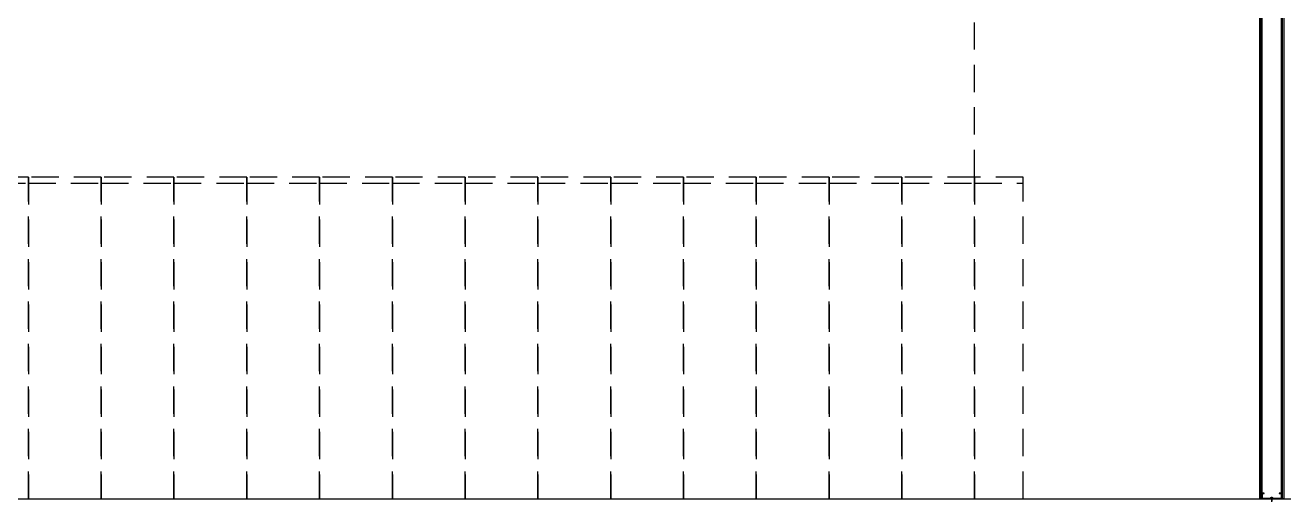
# Model space of a CAD drawing. Header units: millimetres. Extents: x 19868 to 801382, y -4805 to 85279.
# Drawn here: x 128363 to 138738, y 67153 to 71080 of the extents above; entities that cross this region are included whole.
import ezdxf

# ---------------------------------------------------------------- set-up
doc = ezdxf.new("R2010")
doc.units = ezdxf.units.MM
doc.header["$LTSCALE"] = 250
doc.linetypes.add('H1', pattern=[1.5, 1, -0.5])
doc.linetypes.add('HID', pattern=[2.8, 1.8, -1])
for name, color, linetype in [('8입면선', 8, 'Continuous'), ('A-ETC-SERVER', 5, 'H1'), ('A-FIN', 6, 'Continuous'), ('A-WALL-D', 7, 'Continuous'), ('GAGAM-DT', 7, 'Continuous'), ('입면', 7, 'Continuous')]:
    doc.layers.add(name, color=color, linetype=linetype)
doc.layers.add('CK', color=221, linetype='Continuous', plot=False)

# ---------------------------------------------------------------- blocks, each defined once
blk = doc.blocks.new('A$C8f9dbc63')
at = {"layer": 'A-ETC-SERVER', "color": 8, "linetype": 'HID', "ltscale": 0.5}
for p, q in [((11399, 2650), (11399, 4200)), ((3000, 2600), (3600, 2600)), ((3600, 2600), (4200, 2600)), ((4200, 2600), (4800, 2600)), ((4800, 2600), (5400, 2600)), ((5400, 2600), (6000, 2600)), ((6000, 2600), (6600, 2600)), ((6600, 2600), (7200, 2600)), ((7200, 2600), (7800, 2600)), ((7800, 2600), (8400, 2600)), ((8400, 2600), (9000, 2600)), ((9000, 2600), (9600, 2600)), ((9600, 2600), (10200, 2600)), ((10200, 2600), (10800, 2600)), ((10800, 2600), (11400, 2600)), ((11399, 2600), (11799, 2600))]:
    blk.add_line(p, q, dxfattribs=at)
for points in [[(3000, 0), (3600, 0), (3600, 2650), (3000, 2650)], [(3600, 0), (4200, 0), (4200, 2650), (3600, 2650)], [(4200, 0), (4800, 0), (4800, 2650), (4200, 2650)], [(4800, 0), (5400, 0), (5400, 2650), (4800, 2650)], [(5400, 0), (6000, 0), (6000, 2650), (5400, 2650)], [(6000, 0), (6600, 0), (6600, 2650), (6000, 2650)], [(6600, 0), (7200, 0), (7200, 2650), (6600, 2650)], [(7200, 0), (7800, 0), (7800, 2650), (7200, 2650)], [(7800, 0), (8400, 0), (8400, 2650), (7800, 2650)], [(8400, 0), (9000, 0), (9000, 2650), (8400, 2650)], [(9000, 0), (9600, 0), (9600, 2650), (9000, 2650)], [(9600, 0), (10200, 0), (10200, 2650), (9600, 2650)], [(10200, 0), (10800, 0), (10800, 2650), (10200, 2650)], [(10800, 0), (11400, 0), (11400, 2650), (10800, 2650)]]:
    blk.add_lwpolyline(points, close=True, dxfattribs=at)
at = {"layer": 'A-ETC-SERVER', "color": 8, "linetype": 'HID', "ltscale": 0.5, "elevation": 0}
blk.add_lwpolyline([(11399, 0), (11799, 0), (11799, 2650), (11399, 2650)], close=True, dxfattribs=at)
blk = doc.blocks.new('*U115')
at = {"layer": '8입면선', "color": 8}
for p, q in [((3316398, 472011), (3316398, 478301)), ((3316578, 472011), (3316578, 478301))]:
    blk.add_line(p, q, dxfattribs=at)
at = {"layer": 'A-WALL-D'}
for p, q in [((3316388, 478301), (3316388, 472011)), ((3316408, 478301), (3316388, 478301)), ((3316408, 472021), (3316408, 478301)), ((3316568, 472021), (3316568, 478301)), ((3316588, 478301), (3316568, 478301)), ((3316588, 478301), (3316588, 472011)), ((3316408, 472011), (3316388, 472011)), ((3316588, 472011), (3316568, 472011))]:
    blk.add_line(p, q, dxfattribs=at)
at = {"layer": 'CK', "linetype": 'Continuous'}
blk.add_line((3316473, 472011), (3316502, 472011), dxfattribs=at)
at = {"layer": 'GAGAM-DT', "color": 8}
for p, q in [((3316493, 478296), (3316483, 478296)), ((3316483, 478296), (3316483, 478292)), ((3316491, 478291), (3316484, 478291)), ((3316485, 478296), (3316485, 478327)), ((3316490, 478322), (3316485, 478327)), ((3316485, 478296), (3316485, 478291)), ((3316490, 478296), (3316490, 478322)), ((3316490, 478296), (3316490, 478291)), ((3316493, 478296), (3316493, 478292)), ((3316483, 472017), (3316483, 472021)), ((3316493, 472017), (3316483, 472017)), ((3316491, 472022), (3316484, 472022)), ((3316485, 472017), (3316485, 472022)), ((3316485, 472017), (3316485, 471986)), ((3316490, 471991), (3316485, 471986)), ((3316490, 472017), (3316490, 472022)), ((3316490, 472017), (3316490, 471991)), ((3316493, 472017), (3316493, 472021))]:
    blk.add_line(p, q, dxfattribs=at)
for centre, start, end in [((3316484, 478292), 180, 270), ((3316491, 478292), 270, 0), ((3316484, 472021), 90, 180), ((3316491, 472021), 0, 90)]:
    blk.add_arc(centre, 1.51, start, end, dxfattribs=at)
at = {"layer": '입면', "color": 6}
for p, q in [((3316408, 478256), (3316408, 478301)), ((3316408, 478301), (3316473, 478301)), ((3316472, 478300), (3316409, 478300)), ((3316409, 478300), (3316409, 478258)), ((3316477, 478294), (3316472, 478300)), ((3316473, 478301), (3316478, 478296)), ((3316498, 478294), (3316477, 478294)), ((3316478, 478296), (3316497, 478296)), ((3316497, 478296), (3316502, 478301)), ((3316503, 478300), (3316498, 478294)), ((3316502, 478301), (3316568, 478301)), ((3316566, 478300), (3316503, 478300)), ((3316566, 478258), (3316566, 478300)), ((3316568, 478301), (3316568, 478256)), ((3316425, 478256), (3316408, 478256)), ((3316409, 478258), (3316425, 478258)), ((3316425, 478258), (3316425, 478256)), ((3316550, 478256), (3316550, 478258)), ((3316550, 478258), (3316566, 478258)), ((3316568, 478256), (3316550, 478256)), ((3316425, 472056), (3316408, 472056)), ((3316408, 472056), (3316408, 472011)), ((3316408, 472011), (3316473, 472011)), ((3316409, 472013), (3316409, 472055)), ((3316409, 472055), (3316425, 472055)), ((3316472, 472013), (3316409, 472013)), ((3316425, 472055), (3316425, 472056)), ((3316477, 472018), (3316472, 472013)), ((3316473, 472011), (3316478, 472017)), ((3316498, 472018), (3316477, 472018)), ((3316478, 472017), (3316497, 472017)), ((3316497, 472017), (3316502, 472011)), ((3316503, 472013), (3316498, 472018)), ((3316502, 472011), (3316568, 472011)), ((3316566, 472013), (3316503, 472013)), ((3316568, 472056), (3316550, 472056)), ((3316550, 472056), (3316550, 472055)), ((3316550, 472055), (3316566, 472055)), ((3316566, 472055), (3316566, 472013)), ((3316568, 472011), (3316568, 472056))]:
    blk.add_line(p, q, dxfattribs=at)

msp = doc.modelspace()

# ---------------------------------------------------------------- linework, layer by layer
at = {"layer": 'A-FIN'}
msp.add_line((123238.2, 67178.9), (154038.2, 67178.9), dxfattribs=at)

# ---------------------------------------------------------------- block references
at = {"layer": 'A-ETC-SERVER'}
msp.add_blockref('A$C8f9dbc63', (124789.7, 67178.9), dxfattribs=at)
at = {"layer": 'A-WALL-D'}
msp.add_blockref('*U115', (-3177849.4, -404832.5), dxfattribs=at)

doc.saveas('drawing.dxf')
